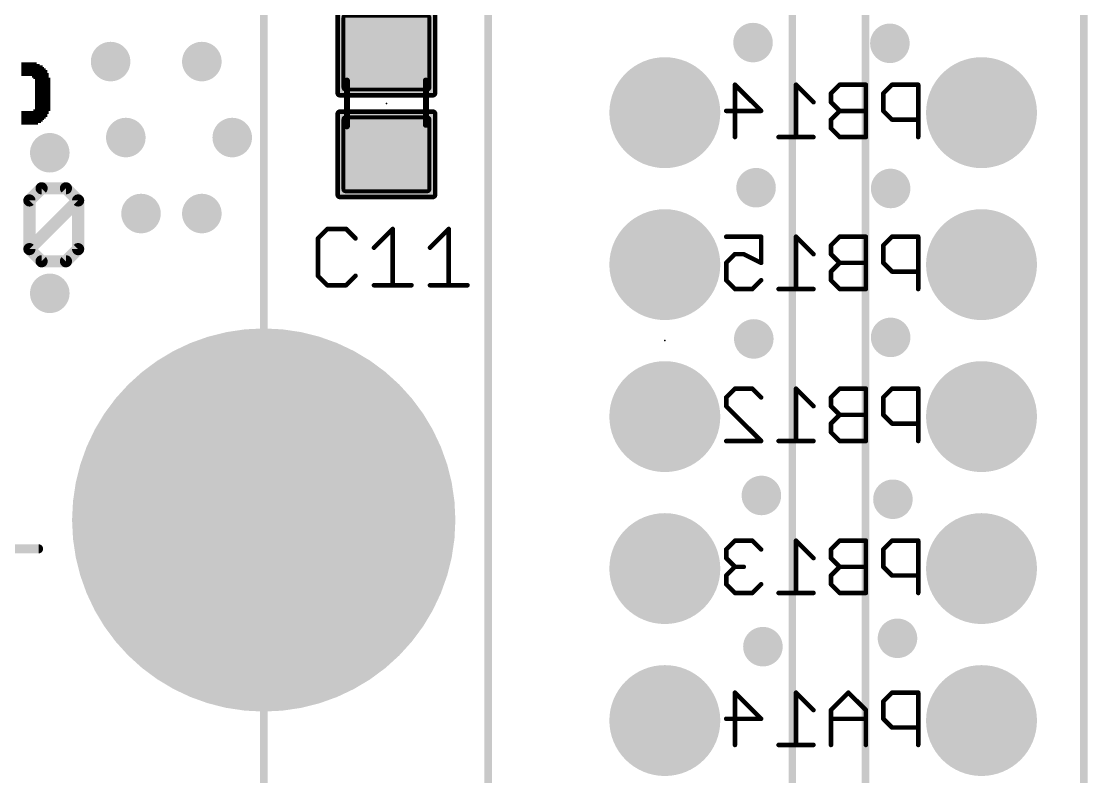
# Model space of a CAD drawing. Extents: x -35.6 to 35.6, y -20.1 to 20.1.
# Drawn here: x 17.75 to 35.56, y -7.29 to 5.34 of the extents above; entities that cross this region are included whole.
import ezdxf

# ---------------------------------------------------------------- set-up
doc = ezdxf.new("R2010")
doc.units = 0
for name, color, linetype in [('17', 82, 'CONTINUOUS'), ('18', 82, 'CONTINUOUS'), ('20', 7, 'CONTINUOUS'), ('21', 253, 'CONTINUOUS'), ('22', 253, 'CONTINUOUS'), ('23', 7, 'CONTINUOUS'), ('25', 253, 'CONTINUOUS'), ('29', 253, 'CONTINUOUS'), ('30', 253, 'CONTINUOUS'), ('31', 253, 'CONTINUOUS'), ('51', 253, 'CONTINUOUS')]:
    doc.layers.add(name, color=color, linetype=linetype)

# ---------------------------------------------------------------- blocks, each defined once
blk = doc.blocks.new('RECT')
blk.add_solid([(-0.5, -0.5), (0.5, -0.5), (-0.5, 0.5), (0.5, 0.5)])
blk = doc.blocks.new('RECT240512X272512R10')
at = {"const_width": 0.0752}
blk.add_lwpolyline([(0.714, -0.7764), (0.714, 0.7764, 0.4142), (0.6764, 0.814), (-0.6764, 0.814, 0.4142), (-0.714, 0.7764), (-0.714, -0.7764, 0.4142), (-0.6764, -0.814), (0.6764, -0.814, 0.4142)], format="xyb", close=True, dxfattribs=at)
blk.add_solid([(-0.6952, -0.7952), (0.6952, -0.7952), (-0.6952, 0.7952), (0.6952, 0.7952)])
blk = doc.blocks.new('RECT208000X240000R10')
at = {"const_width": 0.065}
blk.add_lwpolyline([(0.6175, -0.685), (0.6175, 0.685, 0.4142), (0.585, 0.7175), (-0.585, 0.7175, 0.4142), (-0.6175, 0.685), (-0.6175, -0.685, 0.4142), (-0.585, -0.7175), (0.585, -0.7175, 0.4142)], format="xyb", close=True, dxfattribs=at)
blk.add_solid([(-0.6013, -0.7013), (0.6013, -0.7013), (-0.6013, 0.7013), (0.6013, 0.7013)])
blk = doc.blocks.new('ROUNDP')
at = {"const_width": 0.5}
blk.add_lwpolyline([(0, -0.25, 1), (0, 0.25, 1), (0, -0.25)], format="xyb", dxfattribs=at)
blk = doc.blocks.new('ROUNDV')
at = {"const_width": 0.5}
blk.add_lwpolyline([(0, -0.25, 1), (0, 0.25, 1), (0, -0.25)], format="xyb", dxfattribs=at)

msp = doc.modelspace()

# ---------------------------------------------------------------- linework, layer by layer
at = {"layer": '20', "const_width": 0.127}
msp.add_lwpolyline([(35.5, 20), (35.5, -20)], dxfattribs=at)
at = {"layer": '21'}
for points, const_width in [([(25.55, -15.875), (25.55, 15.875)], 0.127), ([(30.63, -15.875), (30.63, 15.875)], 0.127), ([(31.85, -15.875), (31.85, 15.875)], 0.127), ([(21.8, -13.948), (21.8, 7.952)], 0.127), ([(16.9534, -3.4798), (18.038, -3.4798)], 0.1524)]:
    msp.add_lwpolyline(points, dxfattribs=dict(at, const_width=const_width))
at = {"layer": '21', "const_width": 0.0762}
msp.add_lwpolyline([(18.038, -3.5179, 1), (18.038, -3.4417)], format="xyb", dxfattribs=at)
at = {"layer": '22', "const_width": 0.0762}
for points in [[(29.6714, 3.4023), (29.6714, 4.2768)], [(29.6714, 4.2768), (30.1086, 3.8396)], [(30.9834, 3.9853), (30.6919, 4.2768)], [(30.6919, 4.2768), (30.6919, 3.4023)], [(31.4209, 4.2768), (31.2751, 4.1311)], [(31.8581, 4.2768), (31.4209, 4.2768)], [(31.8581, 3.4023), (31.8581, 4.2768)], [(32.2956, 4.2768), (32.1499, 4.1311)], [(32.7329, 4.2768), (32.2956, 4.2768)], [(32.7329, 3.4023), (32.7329, 4.2768)], [(31.2751, 4.1311), (31.2751, 3.9853)], [(32.1499, 4.1311), (32.1499, 3.8396)], [(31.2751, 3.9853), (31.4209, 3.8396)], [(30.1086, 3.8396), (29.5256, 3.8396)], [(31.4209, 3.8396), (31.2751, 3.6938)], [(31.8581, 3.8396), (31.4209, 3.8396)], [(32.1499, 3.8396), (32.2956, 3.6938)], [(31.2751, 3.6938), (31.2751, 3.5481)], [(31.2751, 3.5481), (31.4209, 3.4023)], [(32.2956, 3.6938), (32.7329, 3.6938)], [(30.9834, 3.4023), (30.4004, 3.4023)], [(31.4209, 3.4023), (31.8581, 3.4023)], [(29.5256, 1.7368), (30.1086, 1.7368)], [(30.1086, 1.7368), (30.1086, 1.2996)], [(30.9834, 1.4453), (30.6919, 1.7368)], [(30.6919, 1.7368), (30.6919, 0.8623)], [(31.4209, 1.7368), (31.2751, 1.5911)], [(31.2751, 1.5911), (31.2751, 1.4453)], [(31.8581, 1.7368), (31.4209, 1.7368)], [(31.8581, 0.8623), (31.8581, 1.7368)], [(32.2956, 1.7368), (32.1499, 1.5911)], [(32.1499, 1.5911), (32.1499, 1.2996)], [(32.7329, 1.7368), (32.2956, 1.7368)], [(32.7329, 0.8623), (32.7329, 1.7368)], [(29.6714, 1.4453), (29.5256, 1.2996)], [(29.8171, 1.4453), (29.6714, 1.4453)], [(30.1086, 1.2996), (29.8171, 1.4453)], [(31.2751, 1.4453), (31.4209, 1.2996)], [(29.5256, 1.2996), (29.5256, 1.0081)], [(31.4209, 1.2996), (31.2751, 1.1538)], [(31.8581, 1.2996), (31.4209, 1.2996)], [(32.1499, 1.2996), (32.2956, 1.1538)], [(31.2751, 1.1538), (31.2751, 1.0081)], [(32.2956, 1.1538), (32.7329, 1.1538)], [(29.5256, 1.0081), (29.6714, 0.8623)], [(29.6714, 0.8623), (29.9629, 0.8623)], [(29.9629, 0.8623), (30.1086, 1.0081)], [(30.9834, 0.8623), (30.4004, 0.8623)], [(31.2751, 1.0081), (31.4209, 0.8623)], [(31.4209, 0.8623), (31.8581, 0.8623)], [(29.5256, -0.9489), (29.6714, -0.8032)], [(29.6714, -0.8032), (29.9629, -0.8032)], [(29.9629, -0.8032), (30.1086, -0.9489)], [(30.9834, -1.0947), (30.6919, -0.8032)], [(30.6919, -0.8032), (30.6919, -1.6777)], [(31.4209, -0.8032), (31.2751, -0.9489)], [(31.8581, -0.8032), (31.4209, -0.8032)], [(31.8581, -1.6777), (31.8581, -0.8032)], [(32.2956, -0.8032), (32.1499, -0.9489)], [(32.7329, -0.8032), (32.2956, -0.8032)], [(32.7329, -1.6777), (32.7329, -0.8032)], [(29.5256, -1.0947), (29.5256, -0.9489)], [(30.1086, -1.6777), (29.5256, -1.0947)], [(31.2751, -0.9489), (31.2751, -1.0947)], [(31.2751, -1.0947), (31.4209, -1.2404)], [(32.1499, -0.9489), (32.1499, -1.2404)], [(31.4209, -1.2404), (31.2751, -1.3862)], [(31.8581, -1.2404), (31.4209, -1.2404)], [(32.1499, -1.2404), (32.2956, -1.3862)], [(31.2751, -1.3862), (31.2751, -1.5319)], [(32.2956, -1.3862), (32.7329, -1.3862)], [(31.2751, -1.5319), (31.4209, -1.6777)], [(29.5256, -1.6777), (30.1086, -1.6777)], [(30.9834, -1.6777), (30.4004, -1.6777)], [(31.4209, -1.6777), (31.8581, -1.6777)], [(29.6714, -3.3432), (29.5256, -3.4889)], [(29.9629, -3.3432), (29.6714, -3.3432)], [(30.1086, -3.4889), (29.9629, -3.3432)], [(30.9834, -3.6347), (30.6919, -3.3432)], [(30.6919, -3.3432), (30.6919, -4.2177)], [(31.4209, -3.3432), (31.2751, -3.4889)], [(31.8581, -3.3432), (31.4209, -3.3432)], [(31.8581, -4.2177), (31.8581, -3.3432)], [(32.2956, -3.3432), (32.1499, -3.4889)], [(32.7329, -3.3432), (32.2956, -3.3432)], [(32.7329, -4.2177), (32.7329, -3.3432)], [(29.5256, -3.4889), (29.5256, -3.6347)], [(31.2751, -3.4889), (31.2751, -3.6347)], [(32.1499, -3.4889), (32.1499, -3.7804)], [(29.5256, -3.6347), (29.6714, -3.7804)], [(31.2751, -3.6347), (31.4209, -3.7804)], [(29.6714, -3.7804), (29.5256, -3.9262)], [(29.5256, -3.9262), (29.5256, -4.0719)], [(29.6714, -3.7804), (29.8171, -3.7804)], [(31.4209, -3.7804), (31.2751, -3.9262)], [(31.2751, -3.9262), (31.2751, -4.0719)], [(31.8581, -3.7804), (31.4209, -3.7804)], [(32.1499, -3.7804), (32.2956, -3.9262)], [(32.2956, -3.9262), (32.7329, -3.9262)], [(29.5256, -4.0719), (29.6714, -4.2177)], [(29.9629, -4.2177), (30.1086, -4.0719)], [(31.2751, -4.0719), (31.4209, -4.2177)], [(29.6714, -4.2177), (29.9629, -4.2177)], [(30.9834, -4.2177), (30.4004, -4.2177)], [(31.4209, -4.2177), (31.8581, -4.2177)], [(29.6714, -6.7577), (29.6714, -5.8832)], [(29.6714, -5.8832), (30.1086, -6.3204)], [(30.9834, -6.1747), (30.6919, -5.8832)], [(30.6919, -5.8832), (30.6919, -6.7577)], [(31.5666, -5.8832), (31.2751, -6.1747)], [(31.8581, -6.1747), (31.5666, -5.8832)], [(32.2956, -5.8832), (32.1499, -6.0289)], [(32.7329, -5.8832), (32.2956, -5.8832)], [(32.7329, -6.7577), (32.7329, -5.8832)], [(32.1499, -6.0289), (32.1499, -6.3204)], [(31.2751, -6.1747), (31.2751, -6.7577)], [(31.8581, -6.7577), (31.8581, -6.1747)], [(30.1086, -6.3204), (29.5256, -6.3204)], [(31.8581, -6.3204), (31.2751, -6.3204)], [(32.1499, -6.3204), (32.2956, -6.4662)], [(32.2956, -6.4662), (32.7329, -6.4662)], [(30.9834, -6.7577), (30.4004, -6.7577)]]:
    msp.add_lwpolyline(points, dxfattribs=at)
at = {"layer": '22', "const_width": 0.0381}
for points in [[(29.6904, 4.2768, 1), (29.6523, 4.2768)], [(29.6848, 4.2903, 1), (29.6579, 4.2634)], [(30.7109, 4.2768, 1), (30.6728, 4.2768)], [(30.7053, 4.2903, 1), (30.6784, 4.2634)], [(31.4209, 4.2959, 1), (31.4209, 4.2578)], [(31.4343, 4.2634, 1), (31.4074, 4.2903)], [(31.8772, 4.2768, 1), (31.8391, 4.2768)], [(31.8581, 4.2578, 1), (31.8581, 4.2959)], [(32.2956, 4.2959, 1), (32.2956, 4.2578)], [(32.3091, 4.2634, 1), (32.2821, 4.2903)], [(32.7519, 4.2768, 1), (32.7138, 4.2768)], [(32.7329, 4.2578, 1), (32.7329, 4.2959)], [(31.2942, 4.1311, 1), (31.2561, 4.1311)], [(31.2616, 4.1446, 1), (31.2886, 4.1176)], [(32.1364, 4.1446, 1), (32.1633, 4.1176)], [(32.1689, 4.1311, 1), (32.1308, 4.1311)], [(30.9699, 3.9719, 1), (30.9969, 3.9988)], [(31.2886, 3.9988, 1), (31.2616, 3.9719)], [(31.2561, 3.9853, 1), (31.2942, 3.9853)], [(29.5256, 3.8586, 1), (29.5256, 3.8205)], [(30.0952, 3.8261, 1), (30.1221, 3.853)], [(30.1086, 3.8205, 1), (30.1086, 3.8586)], [(31.4209, 3.8586, 1), (31.4209, 3.8205)], [(31.4343, 3.8261, 1), (31.4074, 3.853)], [(31.4074, 3.8261, 1), (31.4343, 3.853)], [(31.8581, 3.8205, 1), (31.8581, 3.8586)], [(32.1633, 3.853, 1), (32.1364, 3.8261)], [(32.1308, 3.8396, 1), (32.1689, 3.8396)], [(31.2942, 3.6938, 1), (31.2561, 3.6938)], [(31.2616, 3.7073, 1), (31.2886, 3.6803)], [(31.2886, 3.5615, 1), (31.2616, 3.5346)], [(31.2561, 3.5481, 1), (31.2942, 3.5481)], [(32.2956, 3.7129, 1), (32.2956, 3.6748)], [(32.2821, 3.6803, 1), (32.3091, 3.7073)], [(32.7329, 3.6748, 1), (32.7329, 3.7129)], [(29.6523, 3.4023, 1), (29.6904, 3.4023)], [(30.4004, 3.4214, 1), (30.4004, 3.3833)], [(30.6728, 3.4023, 1), (30.7109, 3.4023)], [(30.9834, 3.3833, 1), (30.9834, 3.4214)], [(31.4209, 3.4214, 1), (31.4209, 3.3833)], [(31.4074, 3.3888, 1), (31.4343, 3.4158)], [(31.8391, 3.4023, 1), (31.8772, 3.4023)], [(31.8581, 3.3833, 1), (31.8581, 3.4214)], [(32.7138, 3.4023, 1), (32.7519, 3.4023)], [(29.5256, 1.7559, 1), (29.5256, 1.7178)], [(30.1277, 1.7368, 1), (30.0896, 1.7368)], [(30.1086, 1.7178, 1), (30.1086, 1.7559)], [(30.7109, 1.7368, 1), (30.6728, 1.7368)], [(30.7053, 1.7503, 1), (30.6784, 1.7234)], [(31.2942, 1.5911, 1), (31.2561, 1.5911)], [(31.2616, 1.6046, 1), (31.2886, 1.5776)], [(31.4209, 1.7559, 1), (31.4209, 1.7178)], [(31.4343, 1.7234, 1), (31.4074, 1.7503)], [(31.8772, 1.7368, 1), (31.8391, 1.7368)], [(31.8581, 1.7178, 1), (31.8581, 1.7559)], [(32.1364, 1.6046, 1), (32.1633, 1.5776)], [(32.1689, 1.5911, 1), (32.1308, 1.5911)], [(32.2956, 1.7559, 1), (32.2956, 1.7178)], [(32.3091, 1.7234, 1), (32.2821, 1.7503)], [(32.7519, 1.7368, 1), (32.7138, 1.7368)], [(32.7329, 1.7178, 1), (32.7329, 1.7559)], [(29.6714, 1.4644, 1), (29.6714, 1.4263)], [(29.6848, 1.4319, 1), (29.6579, 1.4588)], [(29.8257, 1.4624, 1), (29.8086, 1.4283)], [(29.8171, 1.4263, 1), (29.8171, 1.4644)], [(30.9699, 1.4319, 1), (30.9969, 1.4588)], [(31.2886, 1.4588, 1), (31.2616, 1.4319)], [(31.2561, 1.4453, 1), (31.2942, 1.4453)], [(29.5447, 1.2996, 1), (29.5066, 1.2996)], [(29.5121, 1.313, 1), (29.5391, 1.2861)], [(30.0896, 1.2996, 1), (30.1277, 1.2996)], [(30.1001, 1.2825, 1), (30.1172, 1.3166)], [(31.4209, 1.3186, 1), (31.4209, 1.2805)], [(31.4343, 1.2861, 1), (31.4074, 1.313)], [(31.4074, 1.2861, 1), (31.4343, 1.313)], [(31.8581, 1.2805, 1), (31.8581, 1.3186)], [(32.1633, 1.313, 1), (32.1364, 1.2861)], [(32.1308, 1.2996, 1), (32.1689, 1.2996)], [(31.2942, 1.1538, 1), (31.2561, 1.1538)], [(31.2616, 1.1673, 1), (31.2886, 1.1403)], [(32.2956, 1.1729, 1), (32.2956, 1.1348)], [(32.2821, 1.1403, 1), (32.3091, 1.1673)], [(32.7329, 1.1348, 1), (32.7329, 1.1729)], [(29.5391, 1.0215, 1), (29.5121, 0.9946)], [(29.5066, 1.0081, 1), (29.5447, 1.0081)], [(29.6714, 0.8814, 1), (29.6714, 0.8433)], [(29.6579, 0.8488, 1), (29.6848, 0.8758)], [(29.9494, 0.8758, 1), (29.9764, 0.8488)], [(29.9629, 0.8433, 1), (29.9629, 0.8814)], [(30.1221, 0.9946, 1), (30.0952, 1.0215)], [(30.4004, 0.8814, 1), (30.4004, 0.8433)], [(30.9834, 0.8433, 1), (30.9834, 0.8814)], [(31.2886, 1.0215, 1), (31.2616, 0.9946)], [(31.2561, 1.0081, 1), (31.2942, 1.0081)], [(31.4209, 0.8814, 1), (31.4209, 0.8433)], [(31.4074, 0.8488, 1), (31.4343, 0.8758)], [(31.8581, 0.8433, 1), (31.8581, 0.8814)], [(30.6728, 0.8623, 1), (30.7109, 0.8623)], [(31.8391, 0.8623, 1), (31.8772, 0.8623)], [(32.7138, 0.8623, 1), (32.7519, 0.8623)], [(29.6714, -0.7841, 1), (29.6714, -0.8222)], [(29.6848, -0.8166, 1), (29.6579, -0.7897)], [(29.9764, -0.7897, 1), (29.9494, -0.8166)], [(29.9629, -0.8222, 1), (29.9629, -0.7841)], [(30.7109, -0.8032, 1), (30.6728, -0.8032)], [(30.7053, -0.7897, 1), (30.6784, -0.8166)], [(31.4209, -0.7841, 1), (31.4209, -0.8222)], [(31.4343, -0.8166, 1), (31.4074, -0.7897)], [(31.8772, -0.8032, 1), (31.8391, -0.8032)], [(31.8581, -0.8222, 1), (31.8581, -0.7841)], [(32.2956, -0.7841, 1), (32.2956, -0.8222)], [(32.3091, -0.8166, 1), (32.2821, -0.7897)], [(32.7519, -0.8032, 1), (32.7138, -0.8032)], [(32.7329, -0.8222, 1), (32.7329, -0.7841)], [(29.5447, -0.9489, 1), (29.5066, -0.9489)], [(29.5121, -0.9354, 1), (29.5391, -0.9624)], [(29.5391, -1.0812, 1), (29.5121, -1.1081)], [(30.0952, -0.9624, 1), (30.1221, -0.9354)], [(30.9699, -1.1081, 1), (30.9969, -1.0812)], [(31.2942, -0.9489, 1), (31.2561, -0.9489)], [(31.2616, -0.9354, 1), (31.2886, -0.9624)], [(31.2886, -1.0812, 1), (31.2616, -1.1081)], [(32.1364, -0.9354, 1), (32.1633, -0.9624)], [(32.1689, -0.9489, 1), (32.1308, -0.9489)], [(29.5066, -1.0947, 1), (29.5447, -1.0947)], [(31.2561, -1.0947, 1), (31.2942, -1.0947)], [(31.4209, -1.2214, 1), (31.4209, -1.2595)], [(31.4343, -1.2539, 1), (31.4074, -1.227)], [(31.4074, -1.2539, 1), (31.4343, -1.227)], [(31.8581, -1.2595, 1), (31.8581, -1.2214)], [(32.1633, -1.227, 1), (32.1364, -1.2539)], [(32.1308, -1.2404, 1), (32.1689, -1.2404)], [(31.2942, -1.3862, 1), (31.2561, -1.3862)], [(31.2616, -1.3727, 1), (31.2886, -1.3997)], [(32.2956, -1.3671, 1), (32.2956, -1.4052)], [(32.2821, -1.3997, 1), (32.3091, -1.3727)], [(32.7329, -1.4052, 1), (32.7329, -1.3671)], [(31.2886, -1.5185, 1), (31.2616, -1.5454)], [(31.2561, -1.5319, 1), (31.2942, -1.5319)], [(29.5256, -1.6587, 1), (29.5256, -1.6968)], [(30.0952, -1.6912, 1), (30.1221, -1.6642)], [(30.1086, -1.6968, 1), (30.1086, -1.6587)], [(30.4004, -1.6587, 1), (30.4004, -1.6968)], [(30.6728, -1.6777, 1), (30.7109, -1.6777)], [(30.9834, -1.6968, 1), (30.9834, -1.6587)], [(31.4209, -1.6587, 1), (31.4209, -1.6968)], [(31.4074, -1.6912, 1), (31.4343, -1.6642)], [(31.8391, -1.6777, 1), (31.8772, -1.6777)], [(31.8581, -1.6968, 1), (31.8581, -1.6587)], [(32.7138, -1.6777, 1), (32.7519, -1.6777)], [(29.6714, -3.3241, 1), (29.6714, -3.3622)], [(29.6848, -3.3566, 1), (29.6579, -3.3297)], [(29.9764, -3.3297, 1), (29.9494, -3.3566)], [(29.9629, -3.3622, 1), (29.9629, -3.3241)], [(30.7109, -3.3432, 1), (30.6728, -3.3432)], [(30.7053, -3.3297, 1), (30.6784, -3.3566)], [(31.4209, -3.3241, 1), (31.4209, -3.3622)], [(31.4343, -3.3566, 1), (31.4074, -3.3297)], [(31.8772, -3.3432, 1), (31.8391, -3.3432)], [(31.8581, -3.3622, 1), (31.8581, -3.3241)], [(32.2956, -3.3241, 1), (32.2956, -3.3622)], [(32.3091, -3.3566, 1), (32.2821, -3.3297)], [(32.7519, -3.3432, 1), (32.7138, -3.3432)], [(32.7329, -3.3622, 1), (32.7329, -3.3241)], [(29.5447, -3.4889, 1), (29.5066, -3.4889)], [(29.5121, -3.4754, 1), (29.5391, -3.5024)], [(30.0952, -3.5024, 1), (30.1221, -3.4754)], [(31.2942, -3.4889, 1), (31.2561, -3.4889)], [(31.2616, -3.4754, 1), (31.2886, -3.5024)], [(32.1364, -3.4754, 1), (32.1633, -3.5024)], [(32.1689, -3.4889, 1), (32.1308, -3.4889)], [(29.5391, -3.6212, 1), (29.5121, -3.6481)], [(29.5066, -3.6347, 1), (29.5447, -3.6347)], [(30.9699, -3.6481, 1), (30.9969, -3.6212)], [(31.2886, -3.6212, 1), (31.2616, -3.6481)], [(31.2561, -3.6347, 1), (31.2942, -3.6347)], [(29.5447, -3.9262, 1), (29.5066, -3.9262)], [(29.5121, -3.9127, 1), (29.5391, -3.9397)], [(29.6714, -3.7614, 1), (29.6714, -3.7995)], [(29.6848, -3.7939, 1), (29.6579, -3.767)], [(29.6579, -3.7939, 1), (29.6848, -3.767)], [(29.8171, -3.7995, 1), (29.8171, -3.7614)], [(31.2942, -3.9262, 1), (31.2561, -3.9262)], [(31.2616, -3.9127, 1), (31.2886, -3.9397)], [(31.4209, -3.7614, 1), (31.4209, -3.7995)], [(31.4343, -3.7939, 1), (31.4074, -3.767)], [(31.4074, -3.7939, 1), (31.4343, -3.767)], [(31.8581, -3.7995, 1), (31.8581, -3.7614)], [(32.1633, -3.767, 1), (32.1364, -3.7939)], [(32.1308, -3.7804, 1), (32.1689, -3.7804)], [(32.2956, -3.9071, 1), (32.2956, -3.9452)], [(32.2821, -3.9397, 1), (32.3091, -3.9127)], [(32.7329, -3.9452, 1), (32.7329, -3.9071)], [(29.5391, -4.0585, 1), (29.5121, -4.0854)], [(29.5066, -4.0719, 1), (29.5447, -4.0719)], [(30.1221, -4.0854, 1), (30.0952, -4.0585)], [(31.2886, -4.0585, 1), (31.2616, -4.0854)], [(31.2561, -4.0719, 1), (31.2942, -4.0719)], [(29.6714, -4.1986, 1), (29.6714, -4.2367)], [(29.6579, -4.2312, 1), (29.6848, -4.2042)], [(29.9494, -4.2042, 1), (29.9764, -4.2312)], [(29.9629, -4.2367, 1), (29.9629, -4.1986)], [(30.4004, -4.1986, 1), (30.4004, -4.2367)], [(30.6728, -4.2177, 1), (30.7109, -4.2177)], [(30.9834, -4.2367, 1), (30.9834, -4.1986)], [(31.4209, -4.1986, 1), (31.4209, -4.2367)], [(31.4074, -4.2312, 1), (31.4343, -4.2042)], [(31.8391, -4.2177, 1), (31.8772, -4.2177)], [(31.8581, -4.2367, 1), (31.8581, -4.1986)], [(32.7138, -4.2177, 1), (32.7519, -4.2177)], [(29.6904, -5.8832, 1), (29.6523, -5.8832)], [(29.6848, -5.8697, 1), (29.6579, -5.8966)], [(30.7109, -5.8832, 1), (30.6728, -5.8832)], [(30.7053, -5.8697, 1), (30.6784, -5.8966)], [(31.5801, -5.8697, 1), (31.5532, -5.8966)], [(31.5801, -5.8966, 1), (31.5532, -5.8697)], [(32.2956, -5.8641, 1), (32.2956, -5.9022)], [(32.3091, -5.8966, 1), (32.2821, -5.8697)], [(32.7519, -5.8832, 1), (32.7138, -5.8832)], [(32.7329, -5.9022, 1), (32.7329, -5.8641)], [(32.1364, -6.0154, 1), (32.1633, -6.0424)], [(32.1689, -6.0289, 1), (32.1308, -6.0289)], [(30.9699, -6.1881, 1), (30.9969, -6.1612)], [(31.2942, -6.1747, 1), (31.2561, -6.1747)], [(31.2616, -6.1612, 1), (31.2886, -6.1881)], [(31.8772, -6.1747, 1), (31.8391, -6.1747)], [(31.8447, -6.1881, 1), (31.8716, -6.1612)], [(29.5256, -6.3014, 1), (29.5256, -6.3395)], [(30.0952, -6.3339, 1), (30.1221, -6.307)], [(30.1086, -6.3395, 1), (30.1086, -6.3014)], [(31.2751, -6.3014, 1), (31.2751, -6.3395)], [(31.8581, -6.3395, 1), (31.8581, -6.3014)], [(32.1633, -6.307, 1), (32.1364, -6.3339)], [(32.1308, -6.3204, 1), (32.1689, -6.3204)], [(32.2956, -6.4471, 1), (32.2956, -6.4852)], [(32.2821, -6.4797, 1), (32.3091, -6.4527)], [(32.7329, -6.4852, 1), (32.7329, -6.4471)], [(29.6523, -6.7577, 1), (29.6904, -6.7577)], [(30.4004, -6.7387, 1), (30.4004, -6.7768)], [(30.6728, -6.7577, 1), (30.7109, -6.7577)], [(30.9834, -6.7768, 1), (30.9834, -6.7387)], [(31.2561, -6.7577, 1), (31.2942, -6.7577)], [(31.8391, -6.7577, 1), (31.8772, -6.7577)], [(32.7138, -6.7577, 1), (32.7519, -6.7577)]]:
    msp.add_lwpolyline(points, format="xyb", dxfattribs=at)
at = {"layer": '23'}
for p in [(23.849, 3.964), (28.5, 0)]:
    msp.add_point(p, dxfattribs=at)
at = {"layer": '25', "const_width": 0.0762}
for points in [[(22.8628, 1.8661), (22.706, 1.7093)], [(23.1763, 1.8661), (22.8628, 1.8661)], [(23.3331, 1.7093), (23.1763, 1.8661)], [(23.6415, 1.5526), (23.9551, 1.8661)], [(23.9551, 1.8661), (23.9551, 0.9255)], [(24.577, 1.5526), (24.8906, 1.8661)], [(24.8906, 1.8661), (24.8906, 0.9255)], [(22.706, 1.7093), (22.706, 1.0823)], [(22.706, 1.0823), (22.8628, 0.9255)], [(23.1763, 0.9255), (23.3331, 1.0823)], [(22.8628, 0.9255), (23.1763, 0.9255)], [(23.6415, 0.9255), (24.2686, 0.9255)], [(24.577, 0.9255), (25.2041, 0.9255)]]:
    msp.add_lwpolyline(points, dxfattribs=at)
at = {"layer": '25', "const_width": 0.0381}
for points in [[(22.8628, 1.8852, 1), (22.8628, 1.8471)], [(22.8762, 1.8526, 1), (22.8493, 1.8796)], [(23.1898, 1.8796, 1), (23.1628, 1.8526)], [(23.1763, 1.8471, 1), (23.1763, 1.8852)], [(23.9741, 1.8661, 1), (23.936, 1.8661)], [(23.9685, 1.8526, 1), (23.9416, 1.8796)], [(24.9096, 1.8661, 1), (24.8715, 1.8661)], [(24.904, 1.8526, 1), (24.8771, 1.8796)], [(22.725, 1.7093, 1), (22.6869, 1.7093)], [(22.6925, 1.7228, 1), (22.7195, 1.6959)], [(23.3196, 1.6959, 1), (23.3465, 1.7228)], [(23.628, 1.566, 1), (23.655, 1.5391)], [(24.5636, 1.566, 1), (24.5905, 1.5391)], [(22.7195, 1.0957, 1), (22.6925, 1.0688)], [(22.6869, 1.0823, 1), (22.725, 1.0823)], [(23.3465, 1.0688, 1), (23.3196, 1.0957)], [(22.8628, 0.9446, 1), (22.8628, 0.9064)], [(22.8493, 0.912, 1), (22.8762, 0.939)], [(23.1628, 0.939, 1), (23.1898, 0.912)], [(23.1763, 0.9064, 1), (23.1763, 0.9446)], [(23.6415, 0.9446, 1), (23.6415, 0.9064)], [(23.936, 0.9255, 1), (23.9741, 0.9255)], [(24.2686, 0.9064, 1), (24.2686, 0.9446)], [(24.577, 0.9446, 1), (24.577, 0.9064)], [(24.8715, 0.9255, 1), (24.9096, 0.9255)], [(25.2041, 0.9064, 1), (25.2041, 0.9446)]]:
    msp.add_lwpolyline(points, format="xyb", dxfattribs=at)
at = {"layer": '31', "const_width": 1.055}
msp.add_lwpolyline([(21.8, -5.538, 1), (21.8, -0.458, 1), (21.8, -5.538)], format="xyb", dxfattribs=at)
at = {"layer": '51'}
for points, const_width in [([(23.189, 3.583), (23.189, 4.345)], 0.1016), ([(24.509, 3.608), (24.509, 4.345)], 0.1016), ([(17.886, 2.3428), (18.0893, 2.5461)], 0.2032), ([(18.0893, 2.5461), (18.4961, 2.5461)], 0.2032), ([(18.4961, 2.5461), (18.6995, 2.3428)], 0.2032), ([(17.886, 1.5293), (17.886, 2.3428)], 0.2032), ([(17.886, 1.5293), (18.6995, 2.3428)], 0.2032), ([(18.6995, 2.3428), (18.6995, 1.5293)], 0.2032), ([(18.0893, 1.3259), (17.886, 1.5293)], 0.2032), ([(18.6995, 1.5293), (18.4961, 1.3259)], 0.2032), ([(18.4961, 1.3259), (18.0893, 1.3259)], 0.2032)]:
    msp.add_lwpolyline(points, dxfattribs=dict(at, const_width=const_width))
for points, const_width in [([(23.2144, 4.345, 1), (23.1636, 4.345)], 0.0508), ([(24.5344, 4.345, 1), (24.4836, 4.345)], 0.0508), ([(23.1636, 3.583, 1), (23.2144, 3.583)], 0.0508), ([(24.4836, 3.608, 1), (24.5344, 3.608)], 0.0508), ([(18.0893, 2.5969, 1), (18.0893, 2.4953)], 0.1016), ([(18.1253, 2.5102, 1), (18.0534, 2.5821)], 0.1016), ([(18.532, 2.5821, 1), (18.4602, 2.5102)], 0.1016), ([(18.4961, 2.4953, 1), (18.4961, 2.5969)], 0.1016), ([(17.85, 2.3787, 1), (17.9219, 2.3068)], 0.1016), ([(17.9368, 2.3428, 1), (17.8352, 2.3428)], 0.1016), ([(18.7503, 2.3428, 1), (18.6487, 2.3428)], 0.1016), ([(18.7354, 2.3068, 1), (18.6635, 2.3787)], 0.1016), ([(18.6635, 2.3068, 1), (18.7354, 2.3787)], 0.1016), ([(17.9219, 1.5652, 1), (17.85, 1.4934)], 0.1016), ([(17.85, 1.5652, 1), (17.9219, 1.4934)], 0.1016), ([(18.7354, 1.4934, 1), (18.6635, 1.5652)], 0.1016), ([(17.8352, 1.5293, 1), (17.9368, 1.5293)], 0.1016), ([(18.0893, 1.3767, 1), (18.0893, 1.2751)], 0.1016), ([(18.4961, 1.2751, 1), (18.4961, 1.3767)], 0.1016), ([(18.6487, 1.5293, 1), (18.7503, 1.5293)], 0.1016), ([(18.0534, 1.29, 1), (18.1253, 1.3618)], 0.1016), ([(18.4602, 1.3618, 1), (18.532, 1.29)], 0.1016)]:
    msp.add_lwpolyline(points, format="xyb", dxfattribs=dict(at, const_width=const_width))

# ---------------------------------------------------------------- block references
at = {"layer": '17', "rotation": 90}
for p, xscale, yscale in [((28.5, 3.81), 1.65, 1.65), ((28.5, 3.81), 1.65, 1.65), ((28.5, 1.27), 1.65, 1.65), ((28.5, 1.27), 1.65, 1.65), ((21.8, -2.998), 6.2, 6.2), ((21.8, -2.998), 6.2, 6.2), ((28.5, -1.27), 1.65, 1.65), ((28.5, -1.27), 1.65, 1.65), ((28.5, -3.81), 1.65, 1.65), ((28.5, -3.81), 1.65, 1.65), ((28.5, -6.35), 1.65, 1.65), ((28.5, -6.35), 1.65, 1.65)]:
    msp.add_blockref('ROUNDP', p, dxfattribs=dict(at, xscale=xscale, yscale=yscale))
at = {"layer": '18'}
for p, xscale, yscale in [((29.9735, 4.9815), 0.6604, 0.6604), ((32.2595, 4.9688), 0.6604, 0.6604), ((19.242, 4.664), 0.6604, 0.6604), ((20.766, 4.664), 0.6604, 0.6604), ((33.79, 3.81), 1.65, 1.65), ((19.496, 3.394), 0.6604, 0.6604), ((21.274, 3.394), 0.6604, 0.6604), ((18.226, 3.14), 0.6604, 0.6604), ((30.0243, 2.5558), 0.6604, 0.6604), ((32.2722, 2.5431), 0.6604, 0.6604), ((19.75, 2.124), 0.6604, 0.6604), ((20.766, 2.124), 0.6604, 0.6604), ((33.79, 1.27), 1.65, 1.65), ((18.226, 0.7905), 0.6604, 0.6604), ((29.9862, 0.0285), 0.6604, 0.6604), ((32.2722, 0.0539), 0.6604, 0.6604), ((33.79, -1.27), 1.65, 1.65), ((30.1132, -2.5877), 0.6604, 0.6604), ((32.3103, -2.6512), 0.6604, 0.6604), ((33.79, -3.81), 1.65, 1.65), ((30.1386, -5.115), 0.6604, 0.6604), ((32.3865, -4.9753), 0.6604, 0.6604), ((33.79, -6.35), 1.65, 1.65)]:
    msp.add_blockref('ROUNDV', p, dxfattribs=dict(at, xscale=xscale, yscale=yscale))
at = {"layer": '21', "xscale": 0.0254, "yscale": 0.0254}
for p in [(17.7634, 4.6382), (17.7888, 4.6382), (17.8142, 4.6382), (17.8396, 4.6382), (17.865, 4.6382), (17.8904, 4.6382), (17.9158, 4.6382), (17.9412, 4.6382), (17.9666, 4.6382), (17.992, 4.6382), (17.7634, 4.6128), (17.7634, 4.5874), (17.7634, 4.562), (17.7634, 4.5366), (17.7634, 4.5112), (17.7634, 4.4858), (17.7634, 4.4604), (17.7888, 4.6128), (17.7888, 4.5874), (17.7888, 4.562), (17.7888, 4.5366), (17.7888, 4.5112), (17.7888, 4.4858), (17.7888, 4.4604), (17.8142, 4.6128), (17.8142, 4.5874), (17.8142, 4.562), (17.8142, 4.5366), (17.8142, 4.5112), (17.8142, 4.4858), (17.8142, 4.4604), (17.8396, 4.6128), (17.8396, 4.5874), (17.8396, 4.562), (17.8396, 4.5366), (17.8396, 4.5112), (17.8396, 4.4858), (17.8396, 4.4604), (17.865, 4.6128), (17.865, 4.5874), (17.865, 4.562), (17.865, 4.5366), (17.865, 4.5112), (17.865, 4.4858), (17.865, 4.4604), (17.8904, 4.6128), (17.8904, 4.5874), (17.8904, 4.562), (17.8904, 4.5366), (17.8904, 4.5112), (17.8904, 4.4858), (17.8904, 4.4604), (17.9158, 4.6128), (17.9158, 4.5874), (17.9158, 4.562), (17.9158, 4.5366), (17.9158, 4.5112), (17.9158, 4.4858), (17.9158, 4.4604), (17.9412, 4.6128), (17.9412, 4.5874), (17.9412, 4.562), (17.9412, 4.5366), (17.9412, 4.5112), (17.9412, 4.4858), (17.9412, 4.4604), (17.9666, 4.6128), (17.9666, 4.5874), (17.9666, 4.562), (17.9666, 4.5366), (17.9666, 4.5112), (17.9666, 4.4858), (17.9666, 4.4604), (17.992, 4.6128), (17.992, 4.5874), (17.992, 4.562), (17.992, 4.5366), (17.992, 4.5112), (17.992, 4.4858), (17.992, 4.4604), (18.0174, 4.6128), (18.0174, 4.5874), (18.0174, 4.562), (18.0174, 4.5366), (18.0174, 4.5112), (18.0174, 4.4858), (18.0174, 4.4604), (18.0428, 4.6128), (18.0428, 4.5874), (18.0428, 4.562), (18.0428, 4.5366), (18.0428, 4.5112), (18.0428, 4.4858), (18.0428, 4.4604), (18.0682, 4.5874), (18.0682, 4.562), (18.0682, 4.5366), (18.0682, 4.5112), (18.0682, 4.4858), (18.0682, 4.4604), (18.0936, 4.5874), (18.0936, 4.562), (18.0936, 4.5366), (18.0936, 4.5112), (18.0936, 4.4858), (18.0936, 4.4604), (18.119, 4.562), (18.119, 4.5366), (18.119, 4.5112), (18.119, 4.4858), (18.119, 4.4604), (18.1444, 4.5366), (18.1444, 4.5112), (18.1444, 4.4858), (18.1444, 4.4604), (18.1698, 4.5112), (18.1698, 4.4858), (18.1698, 4.4604), (18.1952, 4.4604), (17.7634, 4.435), (17.7888, 4.435), (17.8142, 4.435), (17.8396, 4.435), (17.865, 4.435), (17.8904, 4.435), (17.9158, 4.435), (17.9412, 4.435), (17.9412, 4.4096), (17.9666, 4.435), (17.9666, 4.4096), (17.9666, 4.3842), (17.992, 4.435), (17.992, 4.4096), (17.992, 4.3842), (17.992, 4.3588), (17.992, 4.3334), (17.992, 4.308), (17.992, 4.2826), (18.0174, 4.435), (18.0174, 4.4096), (18.0174, 4.3842), (18.0174, 4.3588), (18.0174, 4.3334), (18.0174, 4.308), (18.0174, 4.2826), (18.0428, 4.435), (18.0428, 4.4096), (18.0428, 4.3842), (18.0428, 4.3588), (18.0428, 4.3334), (18.0428, 4.308), (18.0428, 4.2826), (18.0682, 4.435), (18.0682, 4.4096), (18.0682, 4.3842), (18.0682, 4.3588), (18.0682, 4.3334), (18.0682, 4.308), (18.0682, 4.2826), (18.0936, 4.435), (18.0936, 4.4096), (18.0936, 4.3842), (18.0936, 4.3588), (18.0936, 4.3334), (18.0936, 4.308), (18.0936, 4.2826), (18.119, 4.435), (18.119, 4.4096), (18.119, 4.3842), (18.119, 4.3588), (18.119, 4.3334), (18.119, 4.308), (18.119, 4.2826), (18.1444, 4.435), (18.1444, 4.4096), (18.1444, 4.3842), (18.1444, 4.3588), (18.1444, 4.3334), (18.1444, 4.308), (18.1444, 4.2826), (18.1698, 4.435), (18.1698, 4.4096), (18.1698, 4.3842), (18.1698, 4.3588), (18.1698, 4.3334), (18.1698, 4.308), (18.1698, 4.2826), (18.1952, 4.435), (18.1952, 4.4096), (18.1952, 4.3842), (18.1952, 4.3588), (18.1952, 4.3334), (18.1952, 4.308), (18.1952, 4.2826), (18.2206, 4.3842), (18.2206, 4.3588), (18.2206, 4.3334), (18.2206, 4.308), (18.2206, 4.2826), (17.992, 4.2572), (17.992, 4.2318), (17.992, 4.2064), (17.992, 4.181), (17.992, 4.1556), (17.992, 4.1302), (17.992, 4.1048), (18.0174, 4.2572), (18.0174, 4.2318), (18.0174, 4.2064), (18.0174, 4.181), (18.0174, 4.1556), (18.0174, 4.1302), (18.0174, 4.1048), (18.0428, 4.2572), (18.0428, 4.2318), (18.0428, 4.2064), (18.0428, 4.181), (18.0428, 4.1556), (18.0428, 4.1302), (18.0428, 4.1048), (18.0682, 4.2572), (18.0682, 4.2318), (18.0682, 4.2064), (18.0682, 4.181), (18.0682, 4.1556), (18.0682, 4.1302), (18.0682, 4.1048), (18.0936, 4.2572), (18.0936, 4.2318), (18.0936, 4.2064), (18.0936, 4.181), (18.0936, 4.1556), (18.0936, 4.1302), (18.0936, 4.1048), (18.119, 4.2572), (18.119, 4.2318), (18.119, 4.2064), (18.119, 4.181), (18.119, 4.1556), (18.119, 4.1302), (18.119, 4.1048), (18.1444, 4.2572), (18.1444, 4.2318), (18.1444, 4.2064), (18.1444, 4.181), (18.1444, 4.1556), (18.1444, 4.1302), (18.1444, 4.1048), (18.1698, 4.2572), (18.1698, 4.2318), (18.1698, 4.2064), (18.1698, 4.181), (18.1698, 4.1556), (18.1698, 4.1302), (18.1698, 4.1048), (18.1952, 4.2572), (18.1952, 4.2318), (18.1952, 4.2064), (18.1952, 4.181), (18.1952, 4.1556), (18.1952, 4.1302), (18.1952, 4.1048), (18.2206, 4.2572), (18.2206, 4.2318), (18.2206, 4.2064), (18.2206, 4.181), (18.2206, 4.1556), (18.2206, 4.1302), (18.2206, 4.1048), (17.992, 4.0794), (17.992, 4.054), (17.992, 4.0286), (17.992, 4.0032), (17.992, 3.9778), (17.992, 3.9524), (17.992, 3.927), (18.0174, 4.0794), (18.0174, 4.054), (18.0174, 4.0286), (18.0174, 4.0032), (18.0174, 3.9778), (18.0174, 3.9524), (18.0174, 3.927), (18.0428, 4.0794), (18.0428, 4.054), (18.0428, 4.0286), (18.0428, 4.0032), (18.0428, 3.9778), (18.0428, 3.9524), (18.0428, 3.927), (18.0682, 4.0794), (18.0682, 4.054), (18.0682, 4.0286), (18.0682, 4.0032), (18.0682, 3.9778), (18.0682, 3.9524), (18.0682, 3.927), (18.0936, 4.0794), (18.0936, 4.054), (18.0936, 4.0286), (18.0936, 4.0032), (18.0936, 3.9778), (18.0936, 3.9524), (18.0936, 3.927), (18.119, 4.0794), (18.119, 4.054), (18.119, 4.0286), (18.119, 4.0032), (18.119, 3.9778), (18.119, 3.9524), (18.119, 3.927), (18.1444, 4.0794), (18.1444, 4.054), (18.1444, 4.0286), (18.1444, 4.0032), (18.1444, 3.9778), (18.1444, 3.9524), (18.1444, 3.927), (18.1698, 4.0794), (18.1698, 4.054), (18.1698, 4.0286), (18.1698, 4.0032), (18.1698, 3.9778), (18.1698, 3.9524), (18.1698, 3.927), (18.1952, 4.0794), (18.1952, 4.054), (18.1952, 4.0286), (18.1952, 4.0032), (18.1952, 3.9778), (18.1952, 3.9524), (18.1952, 3.927), (18.2206, 4.0794), (18.2206, 4.054), (18.2206, 4.0286), (18.2206, 4.0032), (18.2206, 3.9778), (18.2206, 3.9524), (18.2206, 3.927), (17.7634, 3.8254), (17.7634, 3.8), (17.7634, 3.7746), (17.7634, 3.7492), (17.7888, 3.8254), (17.7888, 3.8), (17.7888, 3.7746), (17.7888, 3.7492), (17.8142, 3.8254), (17.8142, 3.8), (17.8142, 3.7746), (17.8142, 3.7492), (17.8396, 3.8254), (17.8396, 3.8), (17.8396, 3.7746), (17.8396, 3.7492), (17.865, 3.8254), (17.865, 3.8), (17.865, 3.7746), (17.865, 3.7492), (17.8904, 3.8254), (17.8904, 3.8), (17.8904, 3.7746), (17.8904, 3.7492), (17.9158, 3.8254), (17.9158, 3.8), (17.9158, 3.7746), (17.9158, 3.7492), (17.9412, 3.8254), (17.9412, 3.8), (17.9412, 3.7746), (17.9412, 3.7492), (17.9666, 3.8508), (17.9666, 3.8254), (17.9666, 3.8), (17.9666, 3.7746), (17.9666, 3.7492), (17.992, 3.9016), (17.992, 3.8762), (17.992, 3.8508), (17.992, 3.8254), (17.992, 3.8), (17.992, 3.7746), (17.992, 3.7492), (18.0174, 3.9016), (18.0174, 3.8762), (18.0174, 3.8508), (18.0174, 3.8254), (18.0174, 3.8), (18.0174, 3.7746), (18.0174, 3.7492), (18.0428, 3.9016), (18.0428, 3.8762), (18.0428, 3.8508), (18.0428, 3.8254), (18.0428, 3.8), (18.0428, 3.7746), (18.0428, 3.7492), (18.0682, 3.9016), (18.0682, 3.8762), (18.0682, 3.8508), (18.0682, 3.8254), (18.0682, 3.8), (18.0682, 3.7746), (18.0682, 3.7492), (18.0936, 3.9016), (18.0936, 3.8762), (18.0936, 3.8508), (18.0936, 3.8254), (18.0936, 3.8), (18.0936, 3.7746), (18.0936, 3.7492), (18.119, 3.9016), (18.119, 3.8762), (18.119, 3.8508), (18.119, 3.8254), (18.119, 3.8), (18.119, 3.7746), (18.119, 3.7492), (18.1444, 3.9016), (18.1444, 3.8762), (18.1444, 3.8508), (18.1444, 3.8254), (18.1444, 3.8), (18.1444, 3.7746), (18.1444, 3.7492), (18.1698, 3.9016), (18.1698, 3.8762), (18.1698, 3.8508), (18.1698, 3.8254), (18.1698, 3.8), (18.1698, 3.7746), (18.1698, 3.7492), (18.1952, 3.9016), (18.1952, 3.8762), (18.1952, 3.8508), (18.1952, 3.8254), (18.1952, 3.8), (18.2206, 3.9016), (18.2206, 3.8762), (18.2206, 3.8508), (17.7634, 3.7238), (17.7634, 3.6984), (17.7634, 3.673), (17.7634, 3.6476), (17.7634, 3.6222), (17.7888, 3.7238), (17.7888, 3.6984), (17.7888, 3.673), (17.7888, 3.6476), (17.7888, 3.6222), (17.8142, 3.7238), (17.8142, 3.6984), (17.8142, 3.673), (17.8142, 3.6476), (17.8142, 3.6222), (17.8396, 3.7238), (17.8396, 3.6984), (17.8396, 3.673), (17.8396, 3.6476), (17.8396, 3.6222), (17.865, 3.7238), (17.865, 3.6984), (17.865, 3.673), (17.865, 3.6476), (17.865, 3.6222), (17.8904, 3.7238), (17.8904, 3.6984), (17.8904, 3.673), (17.8904, 3.6476), (17.8904, 3.6222), (17.9158, 3.7238), (17.9158, 3.6984), (17.9158, 3.673), (17.9158, 3.6476), (17.9158, 3.6222), (17.9412, 3.7238), (17.9412, 3.6984), (17.9412, 3.673), (17.9412, 3.6476), (17.9412, 3.6222), (17.9666, 3.7238), (17.9666, 3.6984), (17.9666, 3.673), (17.9666, 3.6476), (17.9666, 3.6222), (17.992, 3.7238), (17.992, 3.6984), (17.992, 3.673), (17.992, 3.6476), (17.992, 3.6222), (18.0174, 3.7238), (18.0174, 3.6984), (18.0174, 3.673), (18.0174, 3.6476), (18.0174, 3.6222), (18.0428, 3.7238), (18.0428, 3.6984), (18.0428, 3.673), (18.0428, 3.6476), (18.0682, 3.7238), (18.0682, 3.6984), (18.0682, 3.673), (18.0682, 3.6476), (18.0936, 3.7238), (18.0936, 3.6984), (18.0936, 3.673), (18.119, 3.7238), (18.119, 3.6984), (18.1444, 3.7238)]:
    msp.add_blockref('RECT', p, dxfattribs=at)
at = {"layer": '29', "rotation": 90}
for p in [(23.849, 4.814), (23.849, 3.114)]:
    msp.add_blockref('RECT240512X272512R10', p, dxfattribs=at)
for p, xscale, yscale in [((28.5, 3.81), 1.8532, 1.8532), ((28.5, 1.27), 1.8532, 1.8532), ((21.8, -2.998), 6.4032, 6.4032), ((28.5, -1.27), 1.8532, 1.8532), ((28.5, -3.81), 1.8532, 1.8532), ((28.5, -6.35), 1.8532, 1.8532)]:
    msp.add_blockref('ROUNDP', p, dxfattribs=dict(at, xscale=xscale, yscale=yscale))
at = {"layer": '29', "xscale": 1.8532, "yscale": 1.8532}
for p in [(33.79, 3.81), (33.79, 1.27), (33.79, -1.27), (33.79, -3.81), (33.79, -6.35)]:
    msp.add_blockref('ROUNDV', p, dxfattribs=at)
at = {"layer": '30', "rotation": 90}
for p, xscale, yscale in [((28.5, 3.81), 1.8532, 1.8532), ((28.5, 1.27), 1.8532, 1.8532), ((21.8, -2.998), 6.4032, 6.4032), ((28.5, -1.27), 1.8532, 1.8532), ((28.5, -3.81), 1.8532, 1.8532), ((28.5, -6.35), 1.8532, 1.8532)]:
    msp.add_blockref('ROUNDP', p, dxfattribs=dict(at, xscale=xscale, yscale=yscale))
at = {"layer": '30', "xscale": 1.8532, "yscale": 1.8532}
for p in [(33.79, 3.81), (33.79, 1.27), (33.79, -1.27), (33.79, -3.81), (33.79, -6.35)]:
    msp.add_blockref('ROUNDV', p, dxfattribs=at)
at = {"layer": '31', "rotation": 90}
for p in [(23.849, 4.814), (23.849, 3.114)]:
    msp.add_blockref('RECT208000X240000R10', p, dxfattribs=at)
at = {"layer": '51', "xscale": 0.7501, "yscale": 1.4501, "rotation": 90}
for p in [(23.8479, 4.6947), (23.8479, 3.2469)]:
    msp.add_blockref('RECT', p, dxfattribs=at)

doc.saveas('drawing.dxf')
